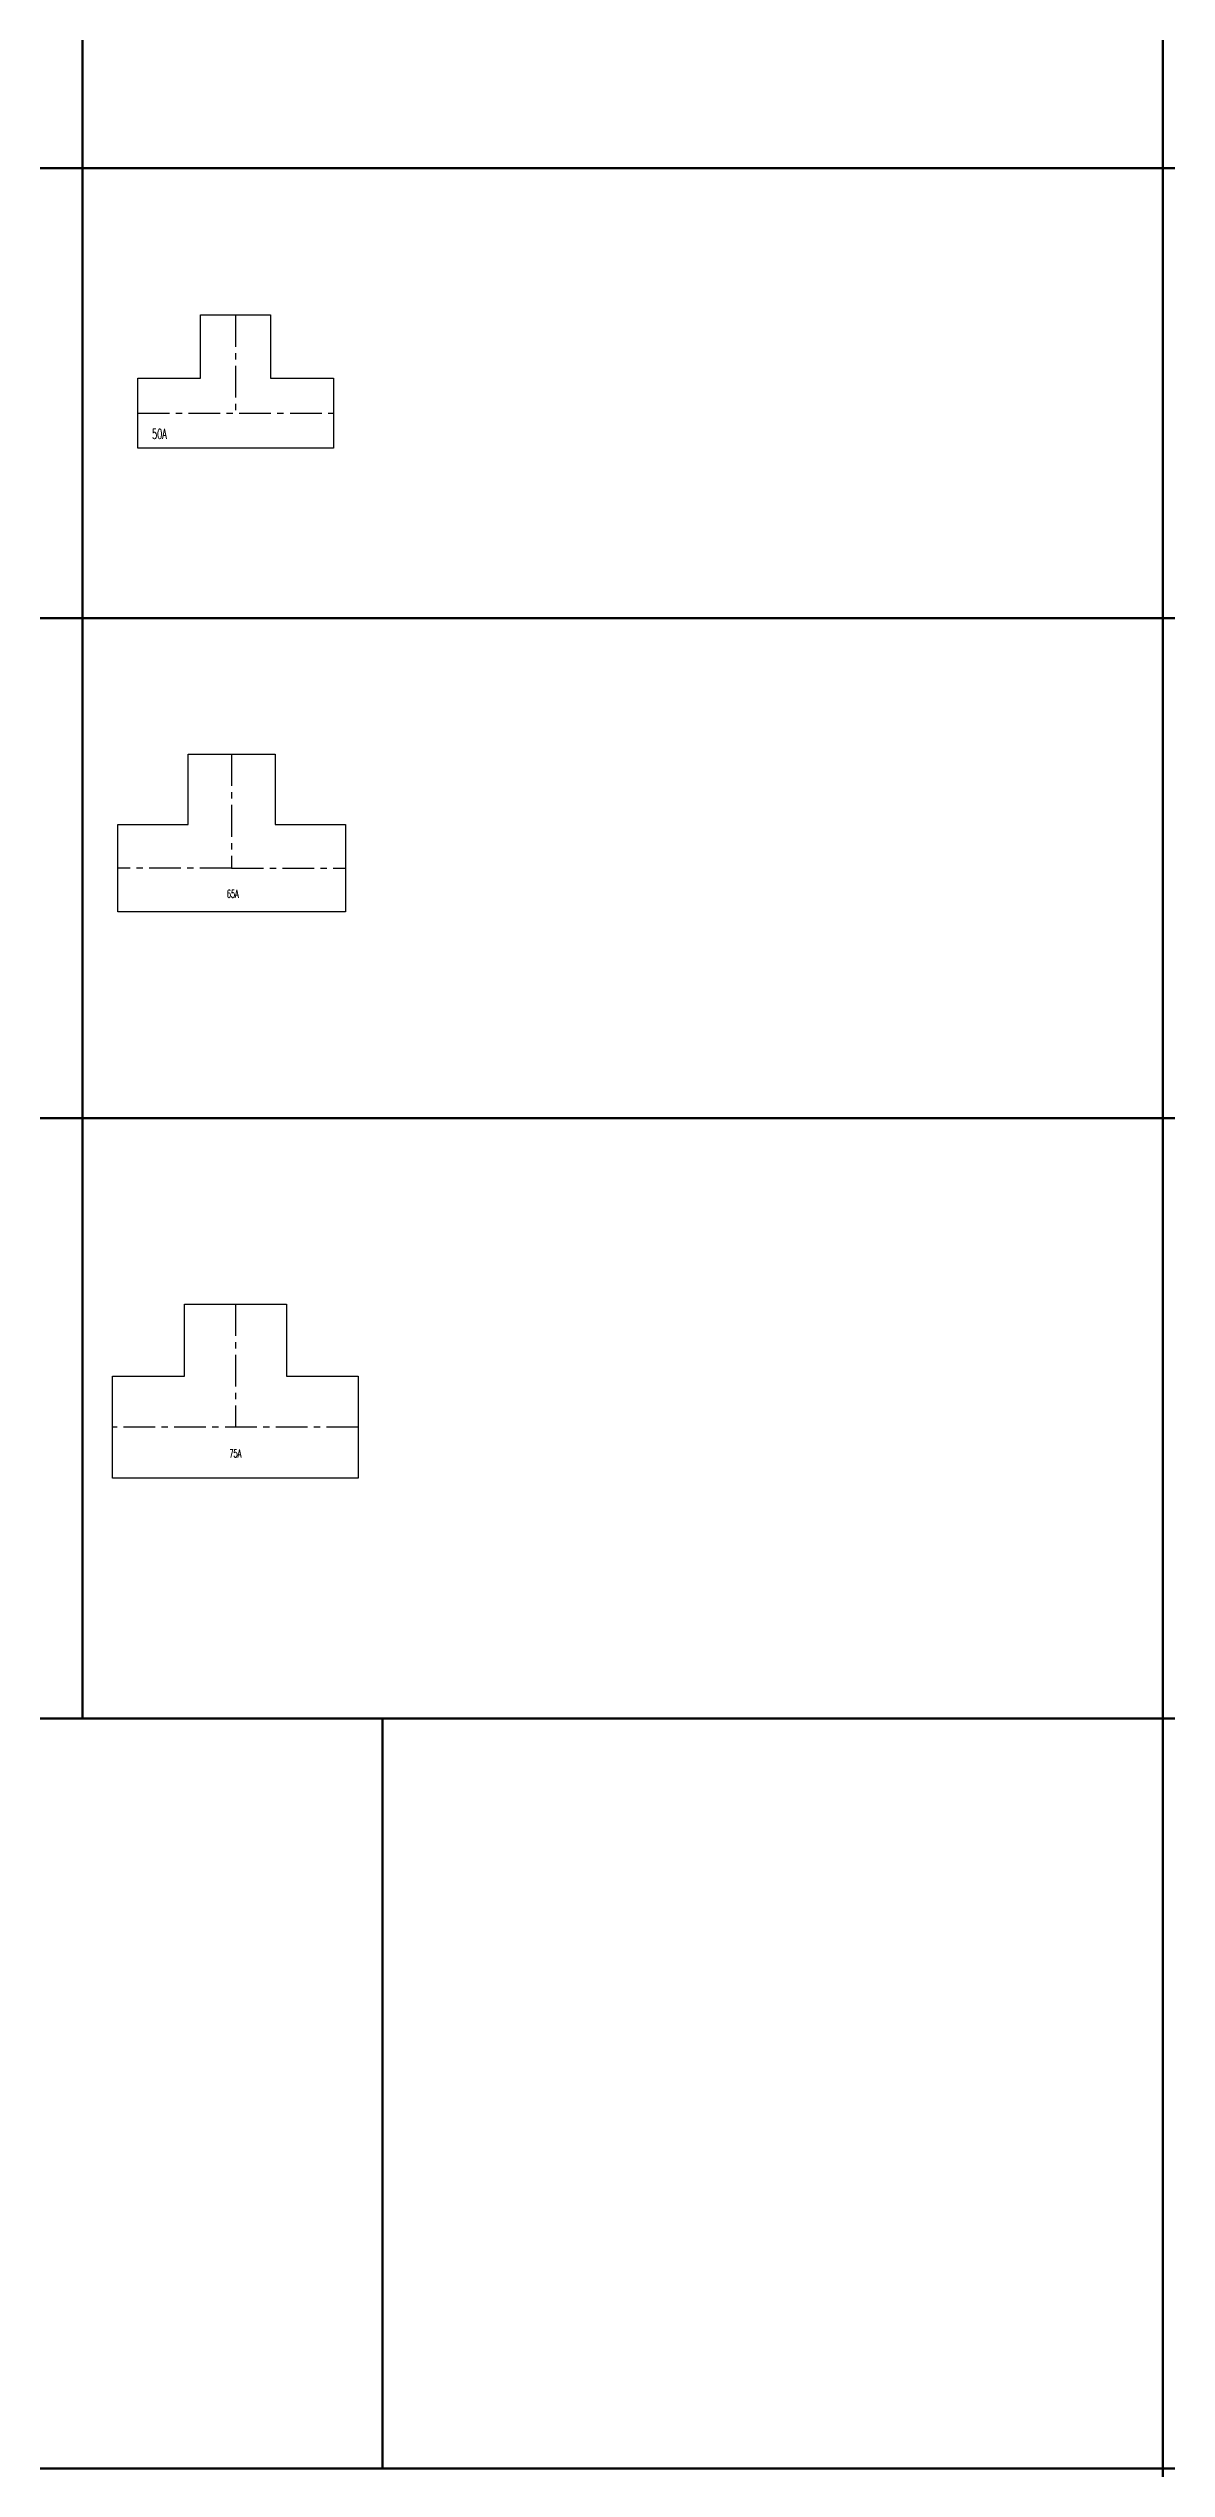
# Model space of a CAD drawing. Header units: millimetres. Extents: x 1711 to 90196, y -23291 to 8516.
# Drawn here: x 23114 to 24233, y -2802 to -383 of the extents above; entities that cross this region are included whole.
import ezdxf

# ---------------------------------------------------------------- set-up
doc = ezdxf.new("R2010")
doc.units = ezdxf.units.MM
doc.linetypes.add('CENTER', pattern=[50.8, 31.75, -6.35, 6.35, -6.35])
doc.layers.add('line', color=153, linetype='Continuous', lineweight=50)
doc.layers.add('配管-CVP', color=4, linetype='Continuous')
doc.layers.add('＃配管（PVC)', color=21, linetype='Continuous')
doc.styles.add('kpk', font='romans.shx', dxfattribs={"width": 0.7, "bigfont": 'extfont2.shx'})

# ---------------------------------------------------------------- blocks, each defined once
blk = doc.blocks.new('50A-T-正面')
at = {"layer": '＃配管（PVC)', "color": 2, "linetype": 'CENTER'}
for p, q in [((0, 98), (0, 0)), ((-98, 0), (98, 0))]:
    blk.add_line(p, q, dxfattribs=at)
at = {"layer": '＃配管（PVC)', "color": 0, "linetype": 'ByBlock'}
blk.add_lwpolyline([(-98, 35), (-35, 35), (-35, 98), (35, 98), (35, 35), (98, 35), (98, -35), (-98, -35)], close=True, dxfattribs=at)
at = {"layer": 'Defpoints', "color": 6, "linetype": 'ByBlock', "insert": (-76.2, -20.9), "char_height": 10, "attachment_point": 5, "style": 'kpk', "bg_fill": 3, "box_fill_scale": 1.2, "bg_fill_color": 256, "bg_fill_transparency": 0}
blk.add_mtext('{\\W0.6;50A}', dxfattribs=at)
blk = doc.blocks.new('50A-T')
at = {"color": 0}
blk.add_blockref('50A-T-正面', (0, 0), dxfattribs=at)
blk = doc.blocks.new('65A-T-正面')
at = {"layer": '＃配管（PVC)', "color": 2, "linetype": 'CENTER'}
for p, q in [((0, 114), (0, 0)), ((0, 0), (-114, 0)), ((0, 0), (114, 0))]:
    blk.add_line(p, q, dxfattribs=at)
at = {"layer": '＃配管（PVC)', "color": 0, "linetype": 'ByBlock'}
blk.add_lwpolyline([(-114, 43.5), (-43.5, 43.5), (-43.5, 114), (43.5, 114), (43.5, 43.5), (114, 43.5), (114, -43.5), (-114, -43.5)], close=True, dxfattribs=at)
at = {"layer": 'Defpoints', "color": 6, "linetype": 'ByBlock', "insert": (1.2, -25.6), "char_height": 8, "attachment_point": 5, "style": 'kpk', "bg_fill": 3, "box_fill_scale": 1.2, "bg_fill_color": 256, "bg_fill_transparency": 0}
blk.add_mtext('{\\W0.6;65A}', dxfattribs=at)
blk = doc.blocks.new('65A-T')
at = {"color": 0}
blk.add_blockref('65A-T-正面', (0, 0), dxfattribs=at)
blk = doc.blocks.new('75A-T-正面')
at = {"layer": '＃配管（PVC)', "color": 2, "linetype": 'CENTER'}
for p, q in [((0, 123), (0, 0)), ((123, 0), (-123, 0))]:
    blk.add_line(p, q, dxfattribs=at)
at = {"layer": '＃配管（PVC)', "color": 0, "linetype": 'ByBlock'}
blk.add_lwpolyline([(-123, 51), (-51, 51), (-51, 123), (51, 123), (51, 51), (123, 51), (123, -51), (-123, -51)], close=True, dxfattribs=at)
at = {"layer": 'Defpoints', "color": 6, "linetype": 'ByBlock', "insert": (0, -26.3), "char_height": 8, "attachment_point": 5, "style": 'kpk', "bg_fill": 3, "box_fill_scale": 1.2, "bg_fill_color": 256, "bg_fill_transparency": 0}
blk.add_mtext('{\\W0.6;75A}', dxfattribs=at)
blk = doc.blocks.new('75A-T')
at = {"color": 0}
blk.add_blockref('75A-T-正面', (0, 0), dxfattribs=at)
blk = doc.blocks.new('A$C6aa1e4fd')
at = {"layer": 'line'}
for p, q in [((2611.7, -8135.9), (2611.7, 0)), ((60, -2110), (17081.2, -2110)), ((60, -2560), (17081.2, -2560)), ((60, -3060), (17081.2, -3060)), ((60, -3660), (17081.2, -3660)), ((60, -4410), (17081.2, -4410))]:
    blk.add_line(p, q, dxfattribs=at)
for points in [[(2611.7, -1710), (1531, -1710), (1531, -2110), (2611.7, -2110)], [(2611.7, -2110), (1531, -2110), (1531, -2560), (2611.7, -2560)], [(2611.7, -2560), (1531, -2560), (1531, -3060), (2611.7, -3060)], [(2611.7, -3060), (1531, -3060), (1531, -3660), (2611.7, -3660)], [(2611.7, -3660), (1831, -3660), (1831, -4410), (2611.7, -4410)]]:
    blk.add_lwpolyline(points, close=True, dxfattribs=at)

msp = doc.modelspace()

# ---------------------------------------------------------------- block references
at = {"layer": '配管-CVP'}
for name, p in [('50A-T', (23301.2452, -747.3278)), ('65A-T', (23297.2618, -1202.3688)), ('75A-T', (23300.9721, -1761.1339))]:
    msp.add_blockref(name, p, dxfattribs=at)

# ---------------------------------------------------------------- next in the draw order: block references
at = {"layer": 'line', "linetype": 'ByBlock'}
msp.add_blockref('A$C6aa1e4fd', (21617.1739, 1607.5677), dxfattribs=at)

doc.saveas('drawing.dxf')
